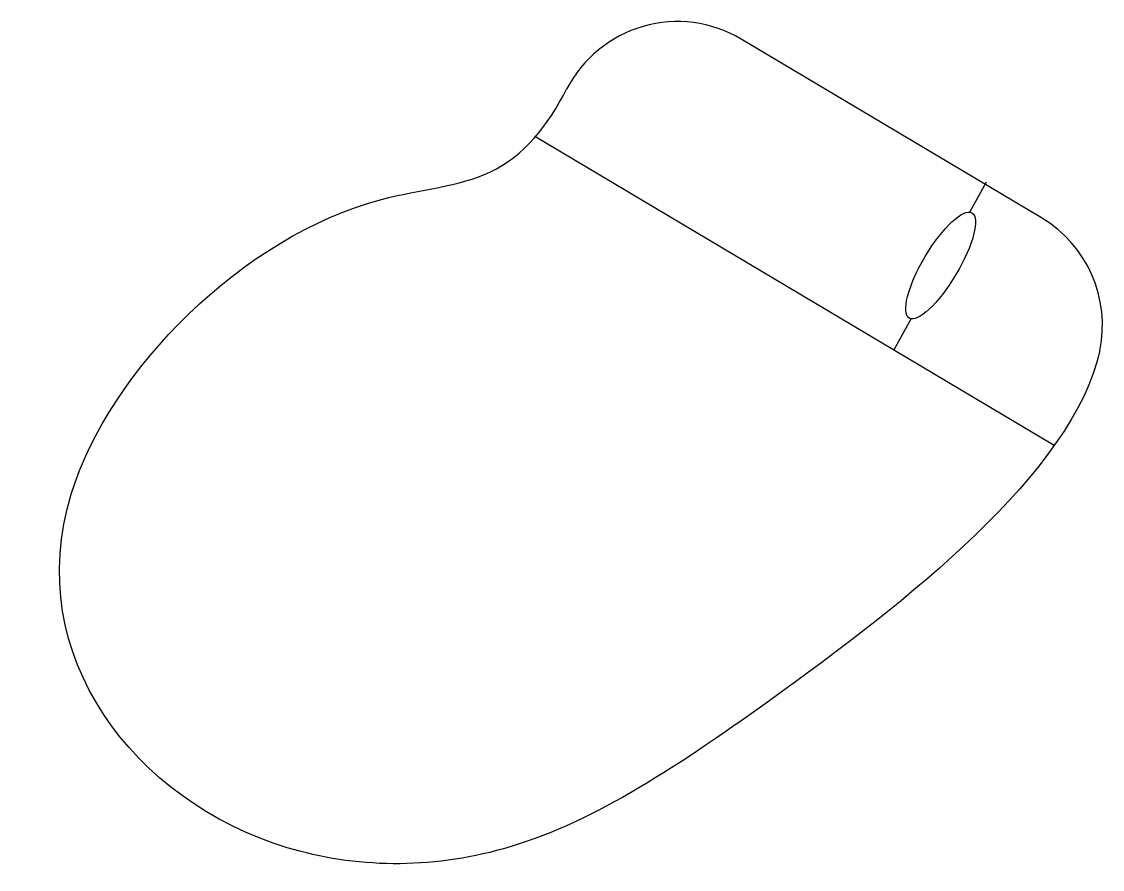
# Model space of a CAD drawing. Header units: millimetres. Extents: x 1962.77 to 1971.45, y 2469.96 to 2476.77.
import ezdxf

# ---------------------------------------------------------------- set-up
doc = ezdxf.new("R2010")
doc.units = ezdxf.units.MM

msp = doc.modelspace()

# ---------------------------------------------------------------- linework, layer by layer
at = {"linetype": 'Continuous'}
for p, q in [((1970.957, 2475.1944), (1968.5474, 2476.6283)), ((1971.0595, 2473.366), (1966.8907, 2475.8467)), ((1970.3818, 2475.2401), (1970.5156, 2475.4839)), ((1969.7729, 2474.1316), (1969.9109, 2474.3828))]:
    msp.add_line(p, q, dxfattribs=at)
for centre, start, end in [((1968.036, 2475.7689), 59.24484, 152.74497), ((1970.4456, 2474.3351), 348.04177, 59.24484)]:
    msp.add_arc(centre, 1, start, end, dxfattribs=at)
msp.add_ellipse((1970.1475, 2474.8113), major_axis=(-0.2517, -0.423), ratio=0.290892, dxfattribs=at)
msp.add_open_spline([(1971.4239, 2474.1279), (1971.2187, 2473.1587), (1968.8493, 2471.3078), (1966.7469, 2469.9543), (1964.0834, 2469.9941), (1962.078, 2472.5741), (1964.8556, 2475.3505), (1966.6255, 2475.4667), (1966.9942, 2475.9302), (1967.1471, 2476.2269)], degree=3, knots=[0.68858, 0.68858, 0.68858, 0.68858, 3.546922, 5.675534, 7.527059, 11.704866, 14.910659, 15.813525, 16.78401, 16.78401, 16.78401, 16.78401], dxfattribs=at)

doc.saveas('drawing.dxf')
